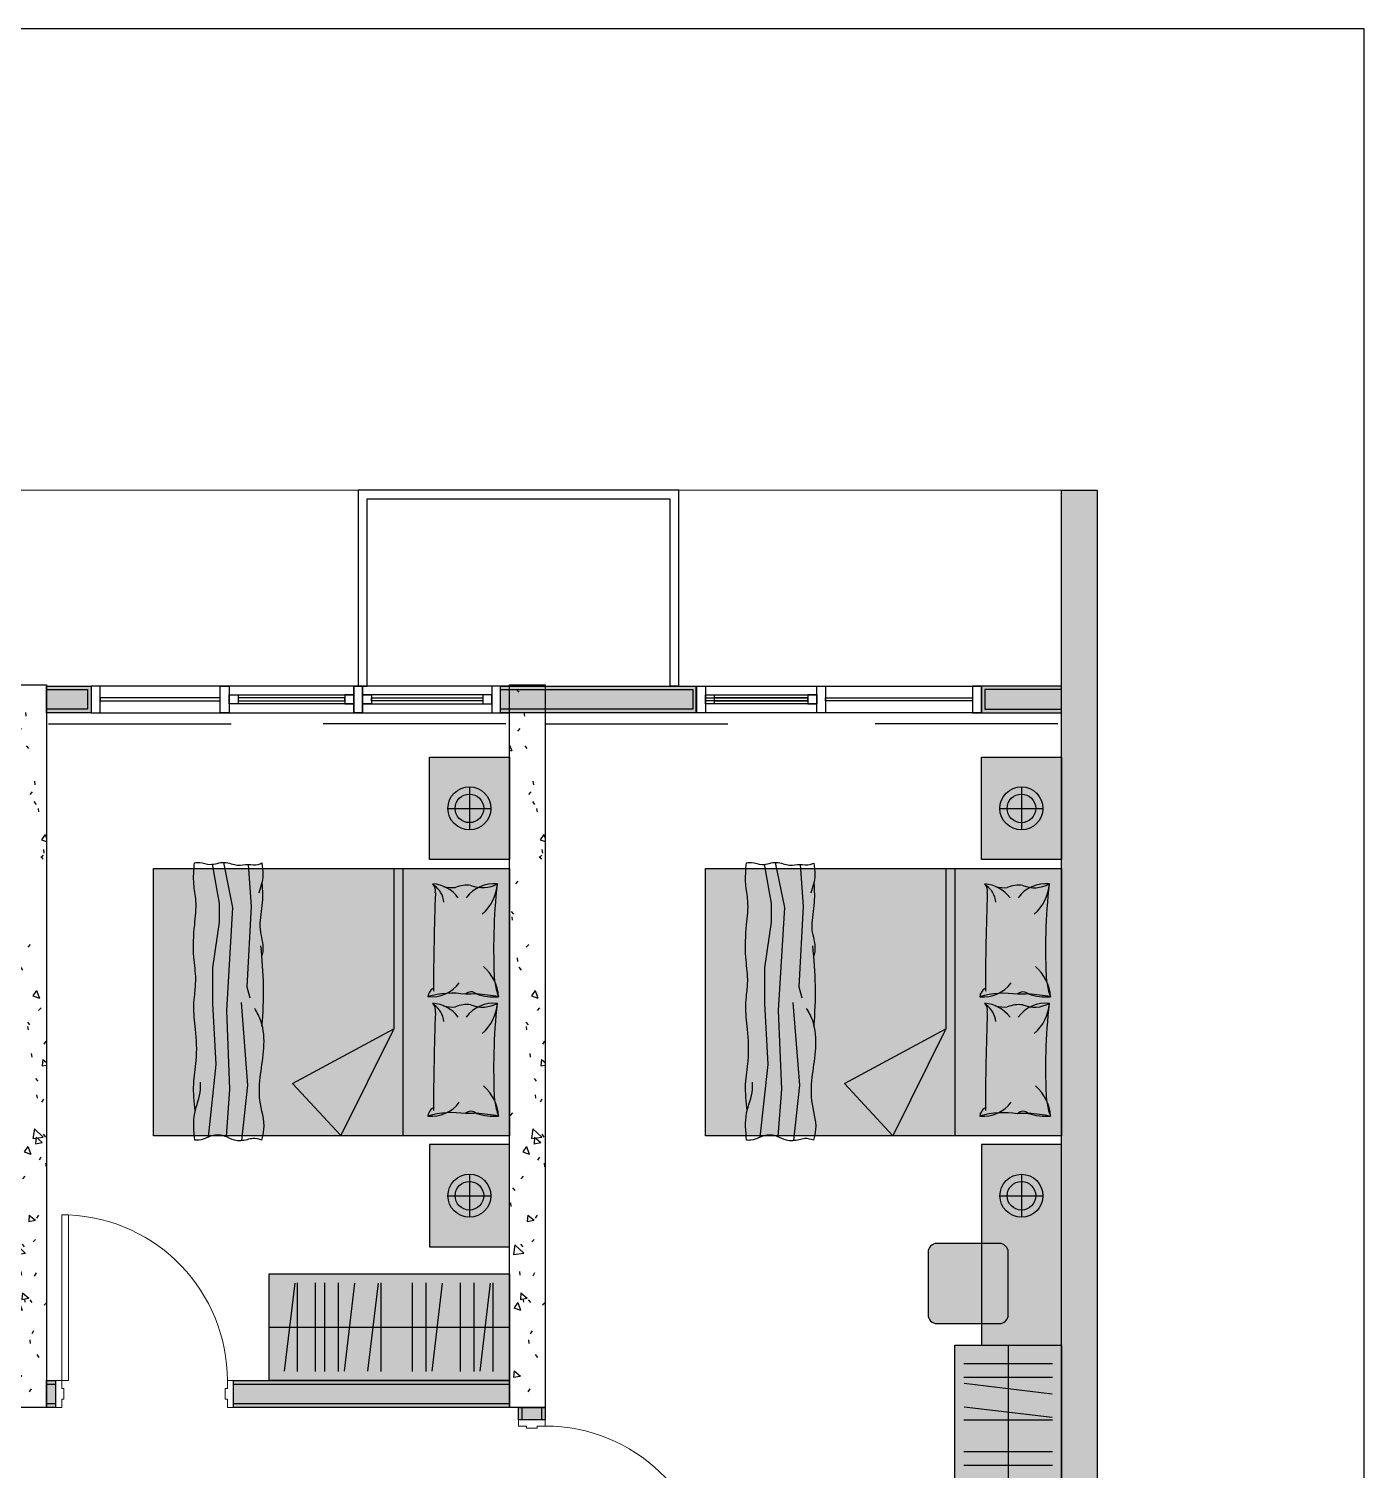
# Model space of a CAD drawing. Header units: millimetres. Extents: x 138979 to 257434, y 2210 to 57479.
# Drawn here: x 196641 to 204141, y 24364 to 32457 of the extents above; entities that cross this region are included whole.
import ezdxf

# ---------------------------------------------------------------- set-up
doc = ezdxf.new("R2010")
doc.units = ezdxf.units.MM
for name, color, linetype, lineweight in [('DOOR', 8, 'Continuous', 9), ('DOOR-CUT', 6, 'Continuous', 9), ('FLOOR', 6, 'Continuous', 9), ('WALL-RETCUT-1', 1, 'Continuous', 25)]:
    doc.layers.add(name, color=color, linetype=linetype, lineweight=lineweight)
for name, color, linetype in [('GAR-DOOR', 4, 'Continuous'), ('GAR-FFE', 1, 'Continuous'), ('GAR-WINDOW', 4, 'Continuous')]:
    doc.layers.add(name, color=color, linetype=linetype)
doc.linetypes.add('BATTING', pattern='A,0.00254,-2.54,[134,ltypeshp.shx,S=2.54,R=0,X=-2.54,Y=0],-5.08,[134,ltypeshp.shx,S=2.54,R=180,X=2.54,Y=0],-2.54', length=10.16254)

# ---------------------------------------------------------------- blocks, each defined once
blk = doc.blocks.new('A$Cc546654d')
at = {"layer": 'GAR-FFE', "extrusion": (0.022773, -0.026324, 0.999394)}
for p, q in [((0.2, 947.1, 5.6), (292.3, 1219.1, 6.1)), ((292.3, 1219.1, 6.1), (599.9, 649.8, -15.9)), ((599.9, 649.8, -15.9), (0.2, 947.1, 5.6)), ((1500, 649.8, -36.4), (599.9, 649.8, -15.9))]:
    blk.add_line(p, q, dxfattribs=at)
at = {"layer": 'GAR-FFE', "ltscale": 100000, "extrusion": (0.022773, -0.026324, 0.999394)}
blk.add_line((1500, 599.8, -37.7), (0, 599.8, -3.6), dxfattribs=at)
at = {"layer": 'GAR-FFE', "elevation": -3.6}
blk.add_lwpolyline([(1500, 0), (0, 0), (0, 2000), (1500, 2000)], close=True, dxfattribs=at)
at = {"layer": 'GAR-FFE', "extrusion": (0.022773, -0.026324, 0.999394)}
for points, elevation in [([(200, -65.1, -0.040806), (606.4, -435.8, -0.040806)], -25.2), ([(706.9, -503.4, -0.040806), (1113.4, -874.1, -0.040806)], -10)]:
    blk.add_lwpolyline(points, format="xyb", dxfattribs=dict(at, elevation=elevation))
for centre, radius, start, end in [((516, 132.1, -25.2), 194.1, 133.23035, 192.54922), ((-65.8, 481.9, -25.2), 494.9, 310.41323, 335.09602), ((343.3, 232.9, -25.2), 56.9, 350.57914, 45.64947), ((210.4, 100.2, -25.2), 244.6, 40.77866, 45.10742), ((-10668.5, -12462.6, -25.2), 16831.9, 47.06818, 48.94633), ((800.2, -43.5, -25.2), 122.1, 232.64595, 285.49233), ((707.1, -24.5, -25.2), 194.1, 265.69142, 314.8022), ((843.8, -101.9, -25.2), 60.2, 217.75009, 270.02126), ((1023, -306.2, -10), 194.1, 133.23035, 192.54922), ((441.2, 43.6, -10), 494.9, 310.41323, 335.09602), ((850.3, -205.4, -10), 56.9, 350.57914, 45.64947), ((717.4, -338.1, -10), 244.6, 40.77866, 45.10742), ((-10161.6, -12900.9, -10), 16831.9, 47.06818, 48.94633), ((1307.1, -481.8, -10), 122.1, 232.64595, 285.49233), ((1214.1, -462.8, -10), 194.1, 265.69142, 314.8022), ((1350.8, -540.2, -10), 60.2, 217.75009, 270.02126), ((893.6, -351.7, -25.2), 183.1, 122.89028, 143.89704), ((1400.6, -790, -10), 183.1, 122.89028, 143.89704), ((-1596.6, 1566, -25.2), 2358.6, 320.23268, 321.72978), ((210.7, 101.5, -25.2), 44.6, 276.94898, 4.64673), ((473.5, -294.4, -25.2), 194.1, 313.23035, 12.54922), ((585.9, -192.2, -25.2), 167.9, 311.58357, 342.10336), ((-1089.7, 1127.7, -10), 2358.6, 320.23268, 321.72978), ((717.6, -336.8, -10), 44.6, 276.94898, 4.64673), ((980.4, -732.7, -10), 194.1, 313.23035, 12.54922), ((1092.9, -630.5, -10), 167.9, 311.58357, 342.10336), ((372, -208.3, -25.2), 308, 120.42614, 143.81548), ((-925.5, 1226.6, -25.2), 1634.1, 309.93114, 314.31048), ((778.6, -474.4, -25.2), 176.5, 117.42206, 167.34668), ((879, -646.6, -10), 308, 120.42614, 143.81548), ((-418.5, 788.3, -10), 1634.1, 309.93114, 314.31048), ((1285.6, -912.7, -10), 176.5, 117.42206, 167.34668), ((270.2, 169.2, -25.2), 244.6, 233.13323, 278.70142), ((30.5, -305.8, -25.2), 294.4, 54.85336, 71.60247), ((779.1, -262.5, -25.2), 244.6, 179.53922, 225.10742), ((777.1, -269.1, -10), 244.6, 233.13323, 278.70142), ((537.5, -744.1, -10), 294.4, 54.85336, 71.60247), ((1286, -700.8, -10), 244.6, 179.53922, 225.10742)]:
    blk.add_arc(centre, radius, start, end, dxfattribs=at)
blk = doc.blocks.new('throwblanket1')
at = {"layer": 'GAR-FFE'}
for points in [[(161100.5, 30992.7), (161070.6, 30711.5), (161103.1, 30292.8)], [(161194.2, 29583.5), (161147.9, 29812.5), (161179.1, 30334.3), (161162.8, 30731.8), (161180.8, 30972.4)], [(161270.2, 30974.4), (161230.6, 30607.2), (161246.9, 30298.3), (161246.9, 30117.7), (161213, 29886), (161213, 29792.1), (161249.3, 29593.1)], [(161069.1, 29593.6), (161053.9, 29805.8), (161075.6, 30213.3), (161060.4, 30269.6)]]:
    blk.add_lwpolyline(points, dxfattribs=at)
blk.add_arc((162998.9, 30239.4), 2008, 175.018, 186.68133, dxfattribs=at)
blk.add_open_spline([(160998.5, 30990.6), (160994.2, 30972.7), (160978.1, 30905.8), (161034.3, 30750), (160981.6, 30568.5), (160990.2, 30404.9), (161023.2, 30343.6), (161035.6, 30323.3)], degree=3, knots=[0, 0, 0, 0, 54.790213, 204.340685, 469.628493, 608.302531, 678.940872, 678.940872, 678.940872, 678.940872], dxfattribs=at)
for points in [[(160998.5, 30990.6), (161044.6, 30982.2), (161073.6, 30987.9), (161137.7, 30990.6), (161184.3, 30971.1), (161251.7, 30968.2), (161276.4, 30976.9), (161317.7, 30990.6), (161339.5, 30990.6)], [(161339.5, 30990.6), (161339.5, 30853.6), (161310.2, 30734.2), (161310.2, 30697)], [(161337, 30842.4), (161344.4, 30706.4), (161331.6, 30587.6), (161334.9, 30428.6), (161343.7, 30305.9), (161339.5, 30252.5), (161334.1, 30176), (161343.7, 30064.1), (161339.5, 29899.1), (161333.3, 29778.4), (161343.7, 29693.1), (161340.5, 29585.6)], [(160998.5, 29687.1), (160998.5, 29801.7), (161008.4, 29922.8), (160993.9, 30029.4), (160998.5, 30055.9)], [(160999.1, 29586.6), (160993.8, 29646.8), (161014.5, 29738.9)], [(161340.5, 29585.6), (161314, 29584.2), (161262.3, 29593.6), (161188, 29583.5), (161122.1, 29597.6), (161068.8, 29593.6), (161017.9, 29594.2), (160999.1, 29586.6)]]:
    blk.add_spline(points, degree=3, dxfattribs=at)
blk = doc.blocks.new('Queen Bed')
at = {"layer": 'GAR-FFE', "true_color": 0xffffff}
h = blk.add_hatch(color=7, dxfattribs=at)
h.dxf.hatch_style = 1
h.paths.add_polyline_path([(63016.8, -43607.3), (65016.8, -43607.3), (65016.8, -45107.3), (63016.8, -45107.3)])
at = {"layer": 'GAR-FFE'}
blk.add_lwpolyline([(65016.8, -45107.3), (65016.8, -43607.3), (63016.8, -43607.3), (63016.8, -45107.3)], close=True, dxfattribs=at)
at = {"layer": 'GAR-FFE', "xscale": -1, "rotation": 90}
blk.add_blockref('A$Cc546654d', (65016.8, -43607.3, 3.6), dxfattribs=at)
at = {"layer": 'GAR-FFE', "xscale": -1.108729544521986, "yscale": 1.108729544521986, "zscale": 1.108729544521986}
blk.add_blockref('throwblanket1', (242130.3, -77942, 32.1), dxfattribs=at)
blk = doc.blocks.new('floor lamp')
at = {"layer": 'GAR-FFE'}
for p, q in [((103182, -185307), (103182, -185628)), ((103021, -185467), (103343, -185467))]:
    blk.add_line(p, q, dxfattribs=at)
for radius in [161, 107]:
    blk.add_circle((103182, -185467), radius, dxfattribs=at)
blk = doc.blocks.new('AM DSW-Single Leaf Timber Door - DSW _1000 X 2400_-2424461-L9 -  L33 _TYPICAL FLOOR LOW ZONE_ WIP')
at = {"layer": 'DOOR'}
blk.add_arc((465, 75.8), 930, 92.34015, 180.04945, dxfattribs=at)
at = {"layer": 'DOOR-CUT'}
for p, q in [((427, 1005), (427, 75)), ((465, 1005), (427, 1005)), ((465, 75), (465, 1005)), ((-465, 75), (-500, 75)), ((-500, 75), (-500, -75)), ((-465, 30), (-465, 75)), ((-453, 30), (-465, 30)), ((-453, -30), (-453, 30)), ((427, 75), (465, 75)), ((465, 30), (453, 30)), ((453, 30), (453, -30)), ((500, 75), (465, 75)), ((465, 75), (465, 30)), ((500, -75), (500, 75)), ((-500, -75), (-465, -75)), ((-465, -75), (-465, -30)), ((-465, -30), (-453, -30)), ((453, -30), (465, -30)), ((465, -30), (465, -75)), ((465, -75), (500, -75))]:
    blk.add_line(p, q, dxfattribs=at)
blk = doc.blocks.new('AM DSW-Single Leaf Timber Door - DSW _1000 X 2400_-2262930-L9 -  L33 _TYPICAL FLOOR LOW ZONE_ WIP')
at = {"layer": 'DOOR'}
blk.add_arc((465, -75.8), 930, 179.95055, 267.65985, dxfattribs=at)
at = {"layer": 'DOOR-CUT'}
for p, q in [((-500, 75), (-465, 75)), ((-500, -75), (-500, 75)), ((-465, 75), (-465, 30)), ((-465, 30), (-453, 30)), ((-453, 30), (-453, -30)), ((453, 30), (465, 30)), ((453, -30), (453, 30)), ((465, 75), (500, 75)), ((465, 30), (465, 75)), ((500, 75), (500, -75)), ((-465, -75), (-500, -75)), ((-453, -30), (-465, -30)), ((-465, -30), (-465, -75)), ((427, -75), (465, -75)), ((427, -1005), (427, -75)), ((465, -30), (453, -30)), ((465, -75), (465, -30)), ((465, -75), (465, -1005)), ((500, -75), (465, -75)), ((465, -1005), (427, -1005))]:
    blk.add_line(p, q, dxfattribs=at)
blk = doc.blocks.new('TYPE D1')
h = blk.add_hatch()
h.set_pattern_fill('FP_109', color=8, angle=230, style=0, pattern_type=2)
h.set_pattern_definition([(320, (196441.24, 80993.8), (-38.2536, -437.2423), [45.72, -502.92]), (265, (196441.24, 80993.8), (458.5367, 84.5828), [36.576, -402.336]), (10.451, (196438.05, 80957.35), (420.2802, -352.662), [38.856, -427.416]), (316.184, (196563.16, 80993.8), (-100.9033, -650.59), [68.58, -754.38]), (6.636, (196554.75, 80939.6), (593.8263, -569.766), [58.284, -641.124]), (261.184, (196563.16, 80993.8), (593.82, -569.7725), [54.864, -603.504]), (291, (196532.68, 80932.83), (-245.4366, -363.875), [45.72, -502.92]), (236, (196532.7, 80932.83), (442.0518, -148.3253), [36.576, -402.336]), (341.451, (196512.22, 80902.5), (196.6115, -512.201), [38.856, -427.416]), (307.5, (196441.24, 80993.79), (202.9318, -7.41278), [20.117, -377.342, 20.117, -792.175]), (307.5, (196441.24, 80993.79), (202.9318, -7.41278), [-417.576, -388.315, 20.117, -383.743]), (277.5, (196441.24, 80993.8), (240.43305, -160.36715), [20.117, -212.75, 20.117, -522.122]), (277.5, (196441.24, 80993.8), (240.43305, -160.36715), [-252.984, -368.198, 20.117, -133.807]), (237.5, (196441.24, 81129.73), (-13.7491, -325.41783), [20.117, -132.283, 20.117, -1086.307]), (237.5, (196441.24, 81129.73), (-13.7491, -325.41783), [-172.517, -455.371, 20.117, -610.819]), (227.5, (196441.24, 81190.7), (61.0244, -355.51), [20.117, -178.003, 20.117, -743.712]), (227.5, (196441.24, 81190.7), (61.0244, -355.51), [-218.237, -295.656, 20.117, -427.939])])
h.paths.add_polyline_path([(139269.8, 40242.3), (139469.8, 40242.3), (139469.8, 30767.3), (139269.8, 30767.3), (139269.8, 40132.2)])
h = blk.add_hatch()
h.set_pattern_fill('FP_109', color=8, angle=230, style=0, pattern_type=2)
h.set_pattern_definition([(320, (198292.3, 85896.3), (-38.2536, -437.2423), [45.72, -502.92]), (265, (198292.3, 85896.3), (458.5367, 84.5828), [36.576, -402.336]), (10.451, (198289.1, 85859.86), (420.2802, -352.662), [38.856, -427.416]), (316.184, (198414.2, 85896.3), (-100.9033, -650.59), [68.58, -754.38]), (6.636, (198405.8, 85842.1), (593.8263, -569.766), [58.284, -641.124]), (261.184, (198414.2, 85896.3), (593.82, -569.7725), [54.864, -603.504]), (291, (198383.73, 85835.33), (-245.4366, -363.875), [45.72, -502.92]), (236, (198383.73, 85835.33), (442.0518, -148.3253), [36.576, -402.336]), (341.451, (198363.28, 85805), (196.6115, -512.201), [38.856, -427.416]), (307.5, (198292.29, 85896.3), (202.9318, -7.41278), [20.117, -377.342, 20.117, -792.175]), (307.5, (198292.29, 85896.3), (202.9318, -7.41278), [-417.576, -388.315, 20.117, -383.743]), (277.5, (198292.3, 85896.3), (240.43305, -160.36715), [20.117, -212.75, 20.117, -522.122]), (277.5, (198292.3, 85896.3), (240.43305, -160.36715), [-252.984, -368.198, 20.117, -133.807]), (237.5, (198292.29, 86032.24), (-13.7491, -325.41783), [20.117, -132.283, 20.117, -1086.307]), (237.5, (198292.29, 86032.24), (-13.7491, -325.41783), [-172.517, -455.371, 20.117, -610.819]), (227.5, (198292.3, 86093.2), (61.0244, -355.51), [20.117, -178.003, 20.117, -743.712]), (227.5, (198292.3, 86093.2), (61.0244, -355.51), [-218.237, -295.656, 20.117, -427.939])])
h.paths.add_polyline_path([(133569.8, 39149.8), (133369.8, 39149.8), (133369.8, 35092.3), (133569.8, 35092.3)])
h = blk.add_hatch(color=9)
h.dxf.hatch_style = 1
h.paths.add_polyline_path([(133569.8, 39122.3), (133799.8, 39122.3), (133799.8, 39012.3), (133569.8, 39012.3)], flags=17)
h.paths.add_polyline_path([(133569.8, 39142.3), (133819.8, 39142.3), (133819.8, 38992.3), (133569.8, 38992.3), (133569.8, 39012.3), (133799.8, 39012.3), (133799.8, 39122.3), (133569.8, 39122.3)])
h = blk.add_hatch(color=9)
h.dxf.hatch_style = 1
h.paths.add_polyline_path([(136119.8, 39122.3), (137199.8, 39122.3), (137199.8, 39012.3), (136119.8, 39012.3)], flags=17)
h.paths.add_polyline_path([(136119.8, 39142.3), (137219.8, 39142.3), (137219.8, 38992.3), (136119.8, 38992.3), (136119.8, 39012.3), (137199.8, 39012.3), (137199.8, 39122.3), (136119.8, 39122.3)])
h = blk.add_hatch()
h.set_pattern_fill('FP_109', color=8, angle=230, style=0, pattern_type=2)
h.set_pattern_definition([(320, (201092.3, 85896.3), (-38.2536, -437.2423), [45.72, -502.92]), (265, (201092.3, 85896.3), (458.5367, 84.5828), [36.576, -402.336]), (10.451, (201089.1, 85859.86), (420.2802, -352.662), [38.856, -427.416]), (316.184, (201214.2, 85896.3), (-100.9033, -650.59), [68.58, -754.38]), (6.636, (201205.8, 85842.1), (593.8263, -569.766), [58.284, -641.124]), (261.184, (201214.2, 85896.3), (593.82, -569.7725), [54.864, -603.504]), (291, (201183.73, 85835.33), (-245.4366, -363.875), [45.72, -502.92]), (236, (201183.73, 85835.33), (442.0518, -148.3253), [36.576, -402.336]), (341.451, (201163.28, 85805), (196.6115, -512.201), [38.856, -427.416]), (307.5, (201092.29, 85896.3), (202.9318, -7.41278), [20.117, -377.342, 20.117, -792.175]), (307.5, (201092.29, 85896.3), (202.9318, -7.41278), [-417.576, -388.315, 20.117, -383.743]), (277.5, (201092.3, 85896.3), (240.43305, -160.36715), [20.117, -212.75, 20.117, -522.122]), (277.5, (201092.3, 85896.3), (240.43305, -160.36715), [-252.984, -368.198, 20.117, -133.807]), (237.5, (201092.29, 86032.24), (-13.7491, -325.41783), [20.117, -132.283, 20.117, -1086.307]), (237.5, (201092.29, 86032.24), (-13.7491, -325.41783), [-172.517, -455.371, 20.117, -610.819]), (227.5, (201092.3, 86093.2), (61.0244, -355.51), [20.117, -178.003, 20.117, -743.712]), (227.5, (201092.3, 86093.2), (61.0244, -355.51), [-218.237, -295.656, 20.117, -427.939])])
h.paths.add_polyline_path([(136369.8, 39149.8), (136169.8, 39149.8), (136169.8, 35092.3), (136369.8, 35092.3)])
h = blk.add_hatch(color=9)
h.dxf.hatch_style = 1
h.paths.add_polyline_path([(139269.8, 39122.3), (138839.8, 39122.3), (138839.8, 39012.3), (139269.8, 39012.3)], flags=17)
h.paths.add_polyline_path([(139269.8, 39142.3), (138819.8, 39142.3), (138819.8, 38992.3), (139269.8, 38992.3), (139269.8, 39012.3), (138839.8, 39012.3), (138839.8, 39122.3), (139269.8, 39122.3)])
h = blk.add_hatch(color=9)
h.dxf.hatch_style = 1
h.paths.add_polyline_path([(133569.8, 35242.3), (133619.8, 35242.3), (133619.8, 35092.3), (133569.8, 35092.3)])
h = blk.add_hatch(color=9)
h.dxf.hatch_style = 1
h.paths.add_polyline_path([(134619.8, 35242.3), (136169.8, 35242.3), (136169.8, 35092.3), (134619.8, 35092.3)])
h = blk.add_hatch(color=9)
h.dxf.hatch_style = 1
h.paths.add_polyline_path([(136369.8, 35092.3), (136369.8, 35022.3), (136219.8, 35022.3), (136219.8, 35092.3)])
at = {"layer": 'FLOOR'}
for p, q in [((135319.9, 40242.3), (129869.8, 40242.3)), ((139269.8, 40242.3), (137119.7, 40242.3))]:
    blk.add_line(p, q, dxfattribs=at)
at = {"layer": 'GAR-DOOR'}
for points in [[(136169.8, 39142.3), (133819.8, 39142.3), (133819.8, 38992.3), (136169.8, 38992.3)], [(137217.8, 39142.3), (138819.8, 39142.3), (138819.8, 38992.3), (137217.8, 38992.3)]]:
    blk.add_lwpolyline(points, close=True, dxfattribs=at)
at = {"layer": 'GAR-WINDOW'}
for points in [[(133869.8, 39142.3), (133819.8, 39142.3), (133819.8, 38992.3), (133869.8, 38992.3)], [(134544.8, 39142.3), (134594.8, 39142.3), (134594.8, 38992.3), (134544.8, 38992.3)], [(134594.8, 39042.3), (134594.8, 39092.3), (135294.8, 39092.3), (135294.8, 39042.3)], [(134644.8, 39042.3), (134594.8, 39042.3), (134594.8, 39092.3), (134644.8, 39092.3)], [(135244.8, 39042.3), (135294.8, 39042.3), (135294.8, 39092.3), (135244.8, 39092.3)], [(135344.8, 39142.3), (135294.8, 39142.3), (135294.8, 38992.3), (135344.8, 38992.3)], [(135294.8, 39142.3), (135344.8, 39142.3), (135344.8, 38992.3), (135294.8, 38992.3)], [(136069.8, 39042.3), (136069.8, 39092.3), (135344.8, 39092.3), (135344.8, 39042.3)], [(135394.8, 39042.3), (135344.8, 39042.3), (135344.8, 39092.3), (135394.8, 39092.3)], [(136019.8, 39042.3), (136069.8, 39042.3), (136069.8, 39092.3), (136019.8, 39092.3)], [(136119.8, 39142.3), (136069.8, 39142.3), (136069.8, 38992.3), (136119.8, 38992.3)], [(137219.8, 39142.3), (137269.8, 39142.3), (137269.8, 38992.3), (137219.8, 38992.3)], [(137269.8, 39042.3), (137269.8, 39092.3), (137894.8, 39092.3), (137894.8, 39042.3)], [(137319.8, 39042.3), (137269.8, 39042.3), (137269.8, 39092.3), (137319.8, 39092.3)], [(137844.8, 39042.3), (137894.8, 39042.3), (137894.8, 39092.3), (137844.8, 39092.3)], [(137894.8, 39142.3), (137944.8, 39142.3), (137944.8, 38992.3), (137894.8, 38992.3)], [(138819.8, 39142.3), (138769.8, 39142.3), (138769.8, 38992.3), (138819.8, 38992.3)], [(133869.8, 39059.3), (134544.8, 39059.3), (134544.8, 39075.3), (133869.8, 39075.3)], [(134644.8, 39059.3), (135244.8, 39059.3), (135244.8, 39075.3), (134644.8, 39075.3)], [(136019.8, 39059.3), (135394.8, 39059.3), (135394.8, 39075.3), (136019.8, 39075.3)], [(137844.8, 39059.3), (137269.8, 39059.3), (137269.8, 39075.3), (137844.8, 39075.3)], [(137319.8, 39059.3), (137844.8, 39059.3), (137844.8, 39075.3), (137319.8, 39075.3)]]:
    blk.add_lwpolyline(points, close=True, dxfattribs=at)
blk.add_lwpolyline([(138769.8, 39059.3), (137944.8, 39059.3), (137944.8, 39075.3), (138769.8, 39075.3)], dxfattribs=at)
at = {"layer": 'WALL-RETCUT-1'}
for points in [[(137119.8, 40242.4), (135319.8, 40242.4), (135319.8, 39142.3), (135369.8, 39142.3), (135369.8, 40192.4), (137069.8, 40192.4), (137069.8, 39142.4), (137119.8, 39142.4)], [(139469.8, 30767.3), (139269.8, 30767.3), (139269.8, 40242.3), (139469.8, 40242.3)], [(133369.8, 39149.8), (133569.8, 39149.8), (133569.8, 35092.3), (133369.8, 35092.3)], [(133569.8, 39142.3), (133819.8, 39142.3), (133819.8, 38992.3), (133569.8, 38992.3)], [(133569.8, 39122.3), (133799.8, 39122.3), (133799.8, 39012.3), (133569.8, 39012.3)], [(136119.8, 39142.3), (137219.8, 39142.3), (137219.8, 38992.3), (136119.8, 38992.3)], [(136119.8, 39122.3), (137199.8, 39122.3), (137199.8, 39012.3), (136119.8, 39012.3)], [(136169.8, 39149.8), (136369.8, 39149.8), (136369.8, 35092.3), (136169.8, 35092.3)], [(139269.8, 39142.3), (138819.8, 39142.3), (138819.8, 38992.3), (139269.8, 38992.3)], [(139269.8, 39122.3), (138839.8, 39122.3), (138839.8, 39012.3), (139269.8, 39012.3)], [(133619.8, 35242.3), (133619.8, 35092.3), (133569.8, 35092.3), (133569.8, 35242.3)], [(133619.8, 35222.3), (133619.8, 35112.3), (133569.8, 35112.3), (133569.8, 35222.3)], [(136169.8, 35242.3), (136169.8, 35092.3), (134619.8, 35092.3), (134619.8, 35242.3)], [(136169.8, 35222.3), (136169.8, 35112.3), (134619.8, 35112.3), (134619.8, 35222.3)], [(136369.8, 35022.3), (136219.8, 35022.3), (136219.8, 35092.3), (136369.8, 35092.3)], [(136349.8, 35022.3), (136239.8, 35022.3), (136239.8, 35092.3), (136349.8, 35092.3)]]:
    blk.add_lwpolyline(points, close=True, dxfattribs=at)
at = {"layer": 'DOOR'}
for name, p, rotation in [('AM DSW-Single Leaf Timber Door - DSW _1000 X 2400_-2262930-L9 -  L33 _TYPICAL FLOOR LOW ZONE_ WIP', (134119.8, 35167.3), 180), ('AM DSW-Single Leaf Timber Door - DSW _1000 X 2400_-2424461-L9 -  L33 _TYPICAL FLOOR LOW ZONE_ WIP', (136294.8, 34522.3), 270)]:
    blk.add_blockref(name, p, dxfattribs=dict(at, rotation=rotation))

msp = doc.modelspace()

# ---------------------------------------------------------------- hatches: boundary and pattern name
at = {"layer": 'GAR-FFE', "true_color": 0xffffff}
h = msp.add_hatch(color=7, dxfattribs=at)
h.dxf.hatch_style = 1
h.paths.add_polyline_path([(199341.2, 28367.5), (199341.1, 27792.5), (198891.2, 27792.5), (198891.2, 28367.5)])
h = msp.add_hatch(color=7, dxfattribs=at)
h.dxf.hatch_style = 1
h.paths.add_polyline_path([(202441.2, 28367.3), (202441.1, 27792.3), (201991.2, 27792.3), (201991.2, 28367.3)])
h = msp.add_hatch(color=7, dxfattribs=at)
h.dxf.hatch_style = 1
h.paths.add_polyline_path([(199341.2, 25617.5), (199341.1, 26192.5), (198891.2, 26192.5), (198891.2, 25617.5)])
h = msp.add_hatch(color=7, dxfattribs=at)
h.dxf.hatch_style = 1
h.paths.add_polyline_path([(202441.7, 25067.2), (202441.6, 26192.2), (201991.6, 26192.2), (201991.7, 25067.2)])
h = msp.add_hatch(color=7, dxfattribs=at)
h.dxf.hatch_style = 1
h.paths.add_polyline_path([(201691.7, 25587.2), (201691.7, 25237.2, 0.414214), (201741.7, 25187.2), (202091.7, 25187.2, 0.414214), (202141.7, 25237.2), (202141.7, 25587.2, 0.414214), (202091.7, 25637.2), (201741.7, 25637.2, 0.414214)])
h = msp.add_hatch(color=7, dxfattribs=at)
h.dxf.hatch_style = 1
h.paths.add_polyline_path([(197991.2, 25467.4), (197991.2, 24867.4), (199341.2, 24867.4), (199341.2, 25467.4)])
h = msp.add_hatch(color=7, dxfattribs=at)
h.dxf.hatch_style = 1
h.paths.add_polyline_path([(202441.7, 25067.2), (201841.7, 25067.2), (201841.7, 23567.2), (202441.7, 23567.2)])

# ---------------------------------------------------------------- linework, layer by layer
at = {"layer": 'Defpoints'}
msp.add_lwpolyline([(190541.2, 17607.1), (204141.2, 17607.1), (204141.2, 32457.1), (190541.2, 32457.1)], close=True, dxfattribs=at)
at = {"layer": 'GAR-FFE', "extrusion": (-0.009547, -0.076096, 0.997055)}
for p, q in [((198077.3, 24919.9), (198136.3, 25414.9)), ((198413.5, 24919.9), (198472.5, 25414.9)), ((198545.7, 24919.9), (198604.7, 25414.9)), ((198906.5, 24919.9), (198965.5, 25414.9)), ((199176.1, 24919.9), (199235.1, 25414.9))]:
    msp.add_line(p, q, dxfattribs=at)
at = {"layer": 'GAR-FFE', "extrusion": (-0.000477816, -0.076691, 0.997055)}
for p, q in [((198151, 24918.1), (198151, 25416.6)), ((198252.2, 24918.1), (198252.2, 25416.6)), ((198303.4, 24918.1), (198303.4, 25416.7)), ((198380.3, 24918.1), (198380.3, 25416.6)), ((198619.3, 24918.1), (198619.3, 25416.6)), ((198796.4, 24918.1), (198796.4, 25416.6)), ((198873.2, 24918.1), (198873.2, 25416.6)), ((199066.1, 24918.1), (199066.1, 25416.7)), ((199142.9, 24918.1), (199142.9, 25416.6)), ((199249.8, 24918.1), (199249.8, 25416.7))]:
    msp.add_line(p, q, dxfattribs=at)
at = {"layer": 'GAR-FFE'}
for p, q in [((197991.2, 25167.4), (199341.2, 25167.4)), ((202141.7, 25067.2), (202141.7, 23567.2))]:
    msp.add_line(p, q, dxfattribs=at)
at = {"layer": 'GAR-FFE', "extrusion": (-0.076691, 0.000477816, 0.997055)}
for p, q in [((201892.4, 24962.5), (202391, 24962.5)), ((201892.4, 24885.7), (202391, 24885.7)), ((201892.4, 24646.7), (202391, 24646.7)), ((201892.4, 24469.6), (202391, 24469.6)), ((201892.4, 24392.7), (202390.9, 24392.7))]:
    msp.add_line(p, q, dxfattribs=at)
at = {"layer": 'GAR-FFE', "extrusion": (-0.076096, 0.009547, 0.997055)}
for p, q in [((201894.2, 24852.5), (202389.2, 24793.5)), ((201894.2, 24720.3), (202389.2, 24661.3))]:
    msp.add_line(p, q, dxfattribs=at)
at = {"layer": 'GAR-FFE', "linetype": 'BATTING', "ltscale": 5}
for points in [[(196751.2, 28555), (197777.2, 28555)], [(199320.7, 28555), (198294.7, 28555)], [(199541.2, 28554.8), (200567.1, 28554.8)], [(202420.7, 28554.8), (201394.7, 28554.8)]]:
    msp.add_lwpolyline(points, dxfattribs=at)
at = {"layer": 'GAR-FFE'}
for points in [[(198891.2, 27792.5), (198891.2, 28367.5), (199341.2, 28367.5), (199341.1, 27792.5)], [(201991.2, 27792.3), (201991.2, 28367.3), (202441.2, 28367.3), (202441.1, 27792.3)], [(198891.2, 26192.5), (198891.2, 25617.5), (199341.2, 25617.5), (199341.1, 26192.5)], [(201991.6, 26192.2), (201991.7, 25067.2), (202441.7, 25067.2), (202441.6, 26192.2)], [(197991.2, 24867.4), (197991.2, 25467.4), (199341.2, 25467.4), (199341.2, 24867.4)], [(201841.7, 25067.2), (202441.7, 25067.2), (202441.7, 23567.2), (201841.7, 23567.2)]]:
    msp.add_lwpolyline(points, close=True, dxfattribs=at)
msp.add_lwpolyline([(201691.7, 25587.2), (201691.7, 25237.2, 0.414214), (201741.7, 25187.2), (202091.7, 25187.2, 0.414214), (202141.7, 25237.2), (202141.7, 25587.2, 0.414214), (202091.7, 25637.2), (201741.7, 25637.2, 0.414214)], format="xyb", close=True, dxfattribs=at)

# ---------------------------------------------------------------- block references
msp.add_blockref('TYPE D1', (63171.4, -10375.1))
at = {"layer": 'GAR-FFE', "xscale": 0.75, "yscale": 0.75, "zscale": 0.75}
for p in [(121729.4, 167180.6), (124829.4, 167180.4), (121729.4, 165005.6), (124829.9, 165005.3)]:
    msp.add_blockref('floor lamp', p, dxfattribs=at)
at = {"layer": 'GAR-FFE', "xscale": -1, "rotation": 180}
for p in [(134324.3, -17364.8), (137424.3, -17365)]:
    msp.add_blockref('Queen Bed', p, dxfattribs=at)

doc.saveas('drawing.dxf')
